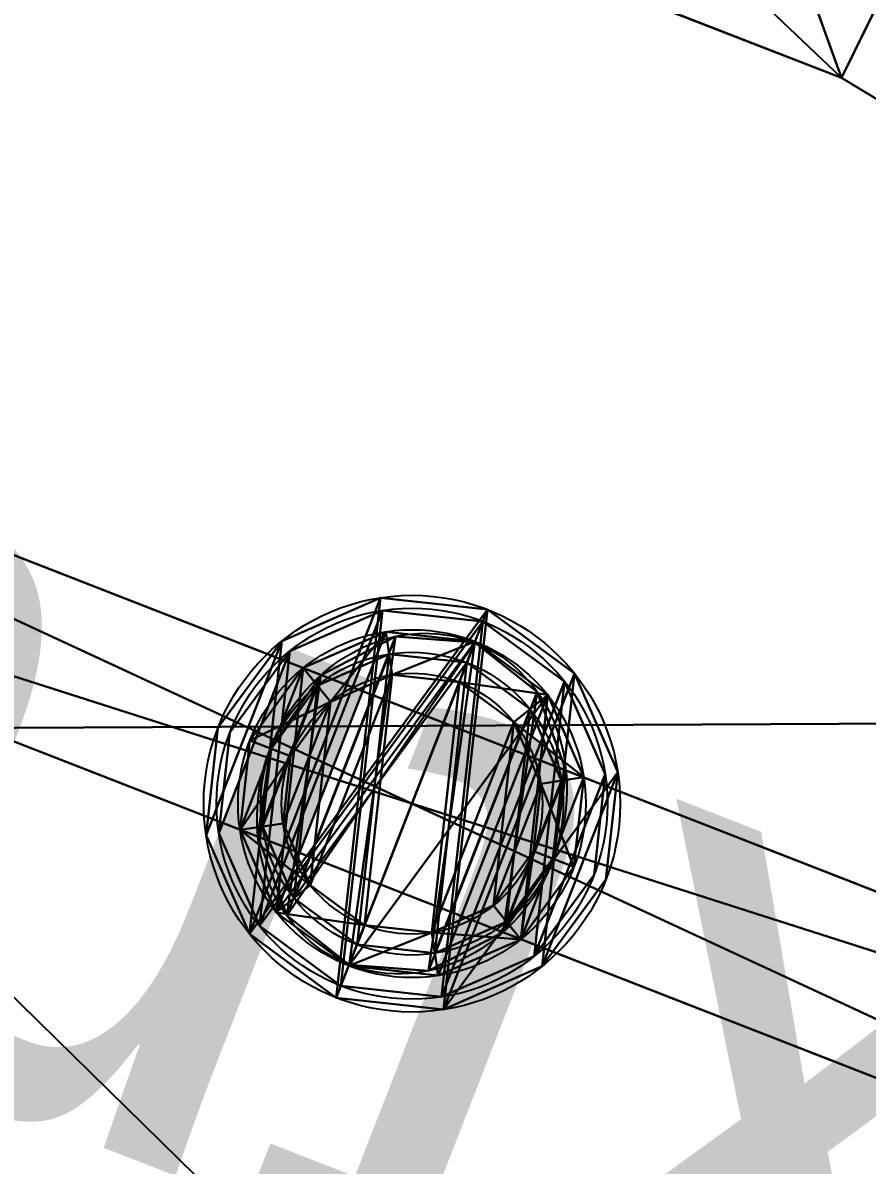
# Model space of a CAD drawing. Extents: x -372 to 678, y -263 to 741.
# Drawn here: x 412.333 to 413.55, y 614.404 to 616.049 of the extents above; entities that cross this region are included whole.
import ezdxf

# ---------------------------------------------------------------- set-up
doc = ezdxf.new("R2010")
doc.units = 0
doc.header["$LTSCALE"] = 0.0254
doc.layers.get('0').update_dxf_attribs({"linetype": 'CONTINUOUS'})
doc.layers.add('LOCATION_SNAPSHOT', color=144, linetype='CONTINUOUS')
doc.layers.add('LOCATION_TERRAIN', color=36, linetype='CONTINUOUS')

# ---------------------------------------------------------------- blocks, each defined once
blk = doc.blocks.new('LOCATION_SNAPSHOT_1')
at = {"color": 8}
mesh = blk.add_polyface(dxfattribs=at)
corners = [(-63.4904, 214.7729), (675.1158, 740.6684), (-66.0072, 737.0917), (677.6385, 218.3467)]
mesh.append_faces([[corners[k] for k in face] for face in [(0, 1, 2), (1, 0, 3)]], dxfattribs={"vtx0": -1, "color": 8})
blk = doc.blocks.new('LOCATION_TERRAIN_1')
at = {"color": 8}
mesh = blk.add_polyface(dxfattribs=at)
corners = [(424.4875, 615.0929, 11.2504), (424.4275, 627.5291, 10.646), (411.8661, 627.4685, 10.5355)]
mesh.append_faces([[corners[k] for k in face] for face in [(0, 1, 2)]], dxfattribs={"color": 8})
mesh = blk.add_polyface(dxfattribs=at)
corners = [(424.4875, 615.0929, 11.2504), (411.8661, 627.4685, 10.5355), (411.9261, 615.0323, 11.0314)]
mesh.append_faces([[corners[k] for k in face] for face in [(0, 1, 2)]], dxfattribs={"color": 8})
mesh = blk.add_polyface(dxfattribs=at)
corners = [(424.5476, 602.6567, 11.8549), (424.4875, 615.0929, 11.2504), (411.9261, 615.0323, 11.0314)]
mesh.append_faces([[corners[k] for k in face] for face in [(0, 1, 2)]], dxfattribs={"color": 8})
mesh = blk.add_polyface(dxfattribs=at)
corners = [(424.5476, 602.6567, 11.8549), (411.9261, 615.0323, 11.0314), (411.9861, 602.5961, 11.5273)]
mesh.append_faces([[corners[k] for k in face] for face in [(0, 1, 2)]], dxfattribs={"color": 8})
blk = doc.blocks.new('GROUP_97')
at = {"color": 0}
mesh = blk.add_polyface(dxfattribs=at)
corners = [(0, 0.25, -0.25), (63.5636, 0.0833, -0.25), (0, 0.0833, -0.25), (63.5636, 0.25, -0.25)]
mesh.append_faces([[corners[k] for k in face] for face in [(0, 1, 2), (1, 0, 3)]], dxfattribs={"vtx0": -1, "color": 0})
mesh = blk.add_polyface(dxfattribs=at)
corners = [(63.5636, -0.25, 0.25), (0, 0.25, 0.25), (0, -0.25, 0.25), (63.5636, 0.25, 0.25)]
mesh.append_faces([[corners[k] for k in face] for face in [(0, 1, 2), (1, 0, 3)]], dxfattribs={"vtx0": -1, "color": 0})
mesh = blk.add_polyface(dxfattribs=at)
corners = [(0, 0.25, 0.25), (63.5636, 0.25, -0.25), (0, 0.25, -0.25), (63.5636, 0.25, 0.25)]
mesh.append_faces([[corners[k] for k in face] for face in [(0, 1, 2), (1, 0, 3)]], dxfattribs={"vtx0": -1, "color": 0})
mesh = blk.add_polyface(dxfattribs=at)
corners = [(63.5636, 0.0833), (0, 0.0833, -0.25), (63.5636, 0.0833, -0.25), (0, 0.0833)]
mesh.append_faces([[corners[k] for k in face] for face in [(0, 1, 2), (1, 0, 3)]], dxfattribs={"vtx0": -1, "color": 0})
mesh = blk.add_polyface(dxfattribs=at)
corners = [(0, 0.0833), (63.5636, -0.0833), (0, -0.0833), (63.5636, 0.0833)]
mesh.append_faces([[corners[k] for k in face] for face in [(0, 1, 2), (1, 0, 3)]], dxfattribs={"vtx0": -1, "color": 0})
blk = doc.blocks.new('GROUP60_37')
at = {"color": 9}
blk.add_blockref('GROUP_97', (0, 0), dxfattribs=at)
blk = doc.blocks.new('GROUP59_8')
at = {"color": 0}
blk.add_blockref('GROUP60_37', (0, 0), dxfattribs=at)
blk = doc.blocks.new('GROUP_96')
at = {"color": 0}
mesh = blk.add_polyface(dxfattribs=at)
corners = [(0.3758, -0.3201, 0.25), (0.0434, 0.2462, 0.25), (-0.0434, -0.2462, 0.25), (0.4555, 0.1735, 0.25), (1.2183, -0.4435, 0.25), (1.2835, 0.0522, 0.25), (2.064, -0.5424, 0.25), (2.1148, -0.0449, 0.25), (2.9121, -0.6166, 0.25), (2.9485, -0.1178, 0.25), (3.7621, -0.6661, 0.25), (3.7839, -0.1665, 0.25), (4.6132, -0.6908, 0.25), (4.6205, -0.1908, 0.25), (5.4646, -0.6908, 0.25), (5.4574, -0.1908, 0.25), (6.2939, -0.1665, 0.25), (6.3157, -0.6661, 0.25), (7.1294, -0.1178, 0.25), (7.1657, -0.6166, 0.25), (7.9631, -0.0449, 0.25), (8.0139, -0.5424, 0.25), (8.7943, 0.0522, 0.25), (8.8596, -0.4435, 0.25), (9.6224, 0.1735, 0.25), (9.702, -0.3201, 0.25), (10.0344, 0.2462, 0.25), (10.1213, -0.2462, 0.25)]
mesh.append_faces([[corners[k] for k in face] for face in [(0, 1, 2), (26, 25, 27)]], dxfattribs={"vtx0": -1, "color": 0})
mesh.append_faces([[corners[k] for k in face] for face in [(1, 0, 3), (3, 4, 5), (5, 6, 7), (7, 8, 9), (9, 10, 11), (11, 12, 13), (13, 14, 15), (15, 14, 16), (16, 17, 18), (18, 19, 20), (20, 21, 22), (22, 23, 24), (24, 25, 26)]], dxfattribs={"vtx0": -1, "vtx1": -1, "color": 0})
mesh.append_faces([[corners[k] for k in face] for face in [(3, 0, 4), (5, 4, 6), (7, 6, 8), (9, 8, 10), (11, 10, 12), (13, 12, 14), (16, 14, 17), (18, 17, 19), (20, 19, 21), (22, 21, 23), (24, 23, 25)]], dxfattribs={"vtx0": -1, "vtx2": -1, "color": 0})
mesh = blk.add_polyface(dxfattribs=at)
corners = [(0.0145, 0.0821), (0.4024, -0.1556), (-0.0145, -0.0821), (0.4289, 0.009), (1.24, -0.2783), (1.2618, -0.113), (2.0809, -0.3766), (2.0978, -0.2107), (2.9243, -0.4503), (2.9364, -0.2841), (3.7694, -0.4996), (3.7767, -0.333), (4.6156, -0.5242), (4.6181, -0.3575), (5.4622, -0.5242), (5.4598, -0.3575), (6.3012, -0.333), (6.3084, -0.4996), (7.1415, -0.2841), (7.1536, -0.4503), (7.98, -0.2107), (7.997, -0.3766), (8.8161, -0.113), (8.8378, -0.2783), (9.6489, 0.009), (9.6755, -0.1556), (10.0634, 0.0821), (10.0923, -0.0821)]
mesh.append_faces([[corners[k] for k in face] for face in [(0, 1, 2), (25, 26, 27)]], dxfattribs={"vtx0": -1, "color": 0})
mesh.append_faces([[corners[k] for k in face] for face in [(1, 3, 4), (4, 5, 6), (6, 7, 8), (8, 9, 10), (10, 11, 12), (12, 13, 14), (14, 16, 17), (17, 18, 19), (19, 20, 21), (21, 22, 23), (23, 24, 25)]], dxfattribs={"vtx0": -1, "vtx1": -1, "color": 0})
mesh.append_faces([[corners[k] for k in face] for face in [(1, 0, 3), (4, 3, 5), (6, 5, 7), (8, 7, 9), (10, 9, 11), (12, 11, 13), (14, 13, 15), (14, 15, 16), (17, 16, 18), (19, 18, 20), (21, 20, 22), (23, 22, 24), (25, 24, 26)]], dxfattribs={"vtx0": -1, "vtx2": -1, "color": 0})
mesh = blk.add_polyface(dxfattribs=at)
corners = [(-0.0145, -0.0821, -0.25), (0.3758, -0.3201, -0.25), (-0.0434, -0.2462, -0.25), (0.4024, -0.1556, -0.25), (1.2183, -0.4435, -0.25), (1.24, -0.2783, -0.25), (2.064, -0.5424, -0.25), (2.0809, -0.3766, -0.25), (2.9121, -0.6166, -0.25), (2.9243, -0.4503, -0.25), (3.7621, -0.6661, -0.25), (3.7694, -0.4996, -0.25), (4.6132, -0.6908, -0.25), (4.6156, -0.5242, -0.25), (5.4646, -0.6908, -0.25), (5.4622, -0.5242, -0.25), (6.3084, -0.4996, -0.25), (6.3157, -0.6661, -0.25), (7.1536, -0.4503, -0.25), (7.1657, -0.6166, -0.25), (7.997, -0.3766, -0.25), (8.0139, -0.5424, -0.25), (8.8378, -0.2783, -0.25), (8.8596, -0.4435, -0.25), (9.6755, -0.1556, -0.25), (9.702, -0.3201, -0.25), (10.0923, -0.0821, -0.25), (10.1213, -0.2462, -0.25)]
mesh.append_faces([[corners[k] for k in face] for face in [(0, 1, 2), (25, 26, 27)]], dxfattribs={"vtx0": -1, "color": 0})
mesh.append_faces([[corners[k] for k in face] for face in [(1, 3, 4), (4, 5, 6), (6, 7, 8), (8, 9, 10), (10, 11, 12), (12, 13, 14), (14, 16, 17), (17, 18, 19), (19, 20, 21), (21, 22, 23), (23, 24, 25)]], dxfattribs={"vtx0": -1, "vtx1": -1, "color": 0})
mesh.append_faces([[corners[k] for k in face] for face in [(1, 0, 3), (4, 3, 5), (6, 5, 7), (8, 7, 9), (10, 9, 11), (12, 11, 13), (14, 13, 15), (14, 15, 16), (17, 16, 18), (19, 18, 20), (21, 20, 22), (23, 22, 24), (25, 24, 26)]], dxfattribs={"vtx0": -1, "vtx2": -1, "color": 0})
blk = doc.blocks.new('GROUP65_4')
at = {"color": 9}
blk.add_blockref('GROUP_96', (0, 0), dxfattribs=at)
blk = doc.blocks.new('GROUP64_5')
at = {"color": 0}
blk.add_blockref('GROUP65_4', (0, 0), dxfattribs=at)
blk = doc.blocks.new('GROUP_95')
at = {"color": 0}
for p, q in [((1.5531, -1.0534, -0.25), (1.1732, -0.9881, -0.25)), ((1.5531, -1.0534, 0.25), (1.1732, -0.9881, 0.25)), ((1.5531, -1.0534, 0.25), (1.1732, -0.9881, 0.25)), ((1.5531, -1.0534, -0.25), (1.1732, -0.9881, -0.25)), ((1.9469, -1.0534, -0.25), (1.5531, -1.0534, -0.25)), ((1.9469, -1.0534, 0.25), (1.5531, -1.0534, 0.25)), ((1.5531, -1.0534, 0.25), (1.5531, -1.0534, -0.25)), ((1.9469, -1.0534, 0.25), (1.5531, -1.0534, 0.25)), ((1.9469, -1.0534, -0.25), (1.5531, -1.0534, -0.25)), ((1.5531, -1.0534, 0.25), (1.5531, -1.0534, -0.25))]:
    blk.add_line(p, q, dxfattribs=at)
mesh = blk.add_polyface(dxfattribs=at)
corners = [(0.6046, -1.3085, 0.25), (0.25, -0.1169, 0.25), (0.2233, -1.0535, 0.25), (0.3705, -0.448, 0.25), (0.5616, -0.6783, 0.25), (0.8345, -0.8608, 0.25), (1.0417, -1.4728, 0.25), (1.1732, -0.9881, 0.25), (1.5104, -1.5534, 0.25), (1.5531, -1.0534, 0.25), (1.9896, -1.5534, 0.25), (1.9469, -1.0534, 0.25), (2.3268, -0.9881, 0.25), (2.4583, -1.4728, 0.25), (2.6655, -0.8608, 0.25), (2.8954, -1.3085, 0.25), (2.9384, -0.6783, 0.25), (3.2767, -1.0535, 0.25), (3.1295, -0.448, 0.25), (3.25, -0.1169, 0.25), (3.25, 0, 0.25), (3.75, 0, 0.25), (3.5697, -0.7005, 0.25), (3.75, -0.205, 0.25), (-0.25, -0.205, 0.25), (0.25, 0, 0.25), (-0.25, 0, 0.25), (-0.0697, -0.7005, 0.25)]
mesh.append_faces([[corners[k] for k in face] for face in [(21, 22, 23), (24, 25, 26)]], dxfattribs={"vtx0": -1, "color": 0})
mesh.append_faces([[corners[k] for k in face] for face in [(0, 1, 2), (1, 0, 3), (3, 0, 4), (4, 0, 5), (5, 6, 7), (7, 8, 9), (9, 10, 11), (11, 10, 12), (12, 13, 14), (14, 15, 16), (16, 17, 18), (18, 17, 19), (19, 17, 20), (20, 17, 21), (25, 2, 1)]], dxfattribs={"vtx0": -1, "vtx1": -1, "color": 0})
mesh.append_faces([[corners[k] for k in face] for face in [(5, 0, 6), (7, 6, 8), (9, 8, 10), (12, 10, 13), (14, 13, 15), (16, 15, 17), (21, 17, 22), (25, 24, 27), (25, 27, 2)]], dxfattribs={"vtx0": -1, "vtx2": -1, "color": 0})
mesh = blk.add_polyface(dxfattribs=at)
corners = [(0.0833, 0), (-0.0833, -0.1756), (-0.0833, 0), (0.077, -0.6163), (0.0833, -0.1462), (0.336, -0.9284), (0.2238, -0.5321), (0.4488, -0.8033), (0.6812, -1.1593), (0.7579, -1.01), (1.0855, -1.3113), (1.1293, -1.1497), (1.5246, -1.3867), (1.5389, -1.2201), (1.9754, -1.3867), (1.9611, -1.2201), (2.3707, -1.1497), (2.4145, -1.3113), (2.7421, -1.01), (2.8188, -1.1593), (3.0512, -0.8033), (3.164, -0.9284), (3.2762, -0.5321), (3.423, -0.6163), (3.4167, -0.1462), (3.4167, 0), (3.5833, 0), (3.5833, -0.1756)]
mesh.append_faces([[corners[k] for k in face] for face in [(0, 1, 2), (23, 26, 27)]], dxfattribs={"vtx0": -1, "color": 0})
mesh.append_faces([[corners[k] for k in face] for face in [(1, 0, 3), (5, 7, 8), (8, 9, 10), (10, 11, 12), (12, 13, 14), (14, 16, 17), (17, 18, 19), (19, 20, 21), (21, 22, 23)]], dxfattribs={"vtx0": -1, "vtx1": -1, "color": 0})
mesh.append_faces([[corners[k] for k in face] for face in [(3, 0, 4), (4, 5, 3), (5, 4, 6), (5, 6, 7), (8, 7, 9), (10, 9, 11), (12, 11, 13), (14, 13, 15), (14, 15, 16), (17, 16, 18), (19, 18, 20), (21, 20, 22), (23, 22, 24), (23, 24, 25), (23, 25, 26)]], dxfattribs={"vtx0": -1, "vtx2": -1, "color": 0})
mesh = blk.add_polyface(dxfattribs=at)
corners = [(0.0833, 0, -0.25), (0.2238, -0.5321, -0.25), (0.0833, -0.1462, -0.25), (0.25, 0, -0.25), (0.25, -0.1169, -0.25), (0.4488, -0.8033, -0.25), (0.3705, -0.448, -0.25), (0.5616, -0.6783, -0.25), (0.7579, -1.01, -0.25), (0.8345, -0.8608, -0.25), (1.1293, -1.1497, -0.25), (1.1732, -0.9881, -0.25), (1.5389, -1.2201, -0.25), (1.5531, -1.0534, -0.25), (1.9611, -1.2201, -0.25), (1.9469, -1.0534, -0.25), (2.3268, -0.9881, -0.25), (2.3707, -1.1497, -0.25), (2.6655, -0.8608, -0.25), (2.7421, -1.01, -0.25), (2.9384, -0.6783, -0.25), (3.0512, -0.8033, -0.25), (3.1295, -0.448, -0.25), (3.2762, -0.5321, -0.25), (3.25, -0.1169, -0.25), (3.25, 0, -0.25), (3.4167, 0, -0.25), (3.4167, -0.1462, -0.25)]
mesh.append_faces([[corners[k] for k in face] for face in [(0, 1, 2), (23, 26, 27)]], dxfattribs={"vtx0": -1, "color": 0})
mesh.append_faces([[corners[k] for k in face] for face in [(5, 7, 8), (8, 9, 10), (10, 11, 12), (12, 13, 14), (14, 16, 17), (17, 18, 19), (19, 20, 21), (21, 22, 23)]], dxfattribs={"vtx0": -1, "vtx1": -1, "color": 0})
mesh.append_faces([[corners[k] for k in face] for face in [(1, 0, 3), (1, 3, 4), (4, 5, 1), (5, 4, 6), (5, 6, 7), (8, 7, 9), (10, 9, 11), (12, 11, 13), (14, 13, 15), (14, 15, 16), (17, 16, 18), (19, 18, 20), (21, 20, 22), (23, 22, 24), (23, 24, 25), (23, 25, 26)]], dxfattribs={"vtx0": -1, "vtx2": -1, "color": 0})
mesh = blk.add_polyface(dxfattribs=at)
corners = [(3.75, 0, -0.25), (3.5833, -0.1756, -0.25), (3.5833, 0, -0.25), (-0.0833, 0, -0.25), (-0.25, -0.205, -0.25), (-0.25, 0, -0.25), (-0.0833, -0.1756, -0.25), (-0.0697, -0.7005, -0.25), (0.077, -0.6163, -0.25), (0.2233, -1.0535, -0.25), (0.336, -0.9284, -0.25), (0.6046, -1.3085, -0.25), (0.6812, -1.1593, -0.25), (1.0417, -1.4728, -0.25), (1.0855, -1.3113, -0.25), (1.5104, -1.5534, -0.25), (1.5246, -1.3867, -0.25), (1.9896, -1.5534, -0.25), (1.9754, -1.3867, -0.25), (2.4145, -1.3113, -0.25), (2.4583, -1.4728, -0.25), (2.8188, -1.1593, -0.25), (2.8954, -1.3085, -0.25), (3.164, -0.9284, -0.25), (3.2767, -1.0535, -0.25), (3.423, -0.6163, -0.25), (3.5697, -0.7005, -0.25), (3.75, -0.205, -0.25)]
mesh.append_faces([[corners[k] for k in face] for face in [(0, 1, 2), (3, 4, 5)]], dxfattribs={"vtx0": -1, "color": 0})
mesh.append_faces([[corners[k] for k in face] for face in [(4, 6, 7), (7, 8, 9), (9, 10, 11), (11, 12, 13), (13, 14, 15), (15, 16, 17), (17, 19, 20), (20, 21, 22), (22, 23, 24), (24, 25, 26), (26, 1, 27), (27, 1, 0)]], dxfattribs={"vtx0": -1, "vtx1": -1, "color": 0})
mesh.append_faces([[corners[k] for k in face] for face in [(4, 3, 6), (7, 6, 8), (9, 8, 10), (11, 10, 12), (13, 12, 14), (15, 14, 16), (17, 16, 18), (17, 18, 19), (20, 19, 21), (22, 21, 23), (24, 23, 25), (26, 25, 1)]], dxfattribs={"vtx0": -1, "vtx2": -1, "color": 0})
mesh = blk.add_polyface(dxfattribs=at)
corners = [(1.1732, -0.9881, 0.25), (1.5531, -1.0534, -0.25), (1.1732, -0.9881, -0.25), (1.5531, -1.0534, 0.25)]
mesh.append_faces([[corners[k] for k in face] for face in [(0, 1, 2), (1, 0, 3)]], dxfattribs={"vtx0": -1, "color": 0})
mesh = blk.add_polyface(dxfattribs=at)
corners = [(1.5531, -1.0534, 0.25), (1.9469, -1.0534, -0.25), (1.5531, -1.0534, -0.25), (1.9469, -1.0534, 0.25)]
mesh.append_faces([[corners[k] for k in face] for face in [(0, 1, 2), (1, 0, 3)]], dxfattribs={"vtx0": -1, "color": 0})
blk = doc.blocks.new('GROUP76_4')
at = {"color": 9}
blk.add_blockref('GROUP_95', (0, 0), dxfattribs=at)
blk = doc.blocks.new('GROUP75_4')
at = {"color": 0}
ref = blk.add_blockref('GROUP76_4', (0, 0), dxfattribs=at)
ref.add_attrib('Skp_GroupInstanceName', 'extrusions', (0, 0), dxfattribs={"height": 1})
blk = doc.blocks.new('GROUP_17')
at = {"color": 0}
for p, q in [((3.5, 0.25, 0.375), (-0.5, 0.25, 0.375)), ((-0.5, 0.25), (3.5, 0.25)), ((3.5, 0.25, 0.375), (-0.5, 0.25, 0.375)), ((-0.5, 0.25), (3.5, 0.25)), ((3.5, 0, 0.375), (-0.5, 0, 0.375)), ((-0.5, 0), (3.5, 0)), ((-0.5, 0), (3.5, 0)), ((3.5, 0, 0.375), (-0.5, 0, 0.375))]:
    blk.add_line(p, q, dxfattribs=at)
mesh = blk.add_polyface(dxfattribs=at)
corners = [(3.5, 0, 0.375), (-0.5, 0.25, 0.375), (-0.5, 0, 0.375), (3.5, 0.25, 0.375)]
mesh.append_faces([[corners[k] for k in face] for face in [(0, 1, 2), (1, 0, 3)]], dxfattribs={"vtx0": -1, "color": 0})
mesh = blk.add_polyface(dxfattribs=at)
corners = [(3.5, 0.25), (-0.5, 0), (-0.5, 0.25), (3.5, 0)]
mesh.append_faces([[corners[k] for k in face] for face in [(0, 1, 2), (1, 0, 3)]], dxfattribs={"vtx0": -1, "color": 0})
mesh = blk.add_polyface(dxfattribs=at)
corners = [(-0.5, 0.25, 0.375), (3.5, 0.25), (-0.5, 0.25), (3.5, 0.25, 0.375)]
mesh.append_faces([[corners[k] for k in face] for face in [(0, 1, 2), (1, 0, 3)]], dxfattribs={"vtx0": -1, "color": 0})
mesh = blk.add_polyface(dxfattribs=at)
corners = [(3.5, 0, 0.375), (-0.5, 0), (3.5, 0), (-0.5, 0, 0.375)]
mesh.append_faces([[corners[k] for k in face] for face in [(0, 1, 2), (1, 0, 3)]], dxfattribs={"vtx0": -1, "color": 0})
blk = doc.blocks.new('GROUP_15')
at = {"color": 0}
for p, q in [((0.2505, 0.4384, 8), (0.2505, 0.501)), ((0.2505, 0.4384, 8), (0.2505, 0.501)), ((0.1566, 0.4132, 8), (0.1252, 0.4674)), ((0.1566, 0.4132, 8), (0.1252, 0.4674)), ((0.3444, 0.4132, 8), (0.3757, 0.4674)), ((0.3444, 0.4132, 8), (0.3757, 0.4674)), ((0.0878, 0.3444, 8), (0.0336, 0.3757)), ((0.0878, 0.3444, 8), (0.0336, 0.3757)), ((0.4132, 0.3444, 8), (0.4674, 0.3757)), ((0.4132, 0.3444, 8), (0.4674, 0.3757)), ((0.0626, 0.2505, 8), (0, 0.2505)), ((0.0626, 0.2505, 8), (0, 0.2505)), ((0.4384, 0.2505, 8), (0.501, 0.2505)), ((0.4384, 0.2505, 8), (0.501, 0.2505)), ((0.0878, 0.1566, 8), (0.0336, 0.1252)), ((0.0878, 0.1566, 8), (0.0336, 0.1252)), ((0.4132, 0.1566, 8), (0.4674, 0.1252)), ((0.4132, 0.1566, 8), (0.4674, 0.1252)), ((0.1566, 0.0878, 8), (0.1252, 0.0336)), ((0.1566, 0.0878, 8), (0.1252, 0.0336)), ((0.3444, 0.0878, 8), (0.3757, 0.0336)), ((0.3444, 0.0878, 8), (0.3757, 0.0336)), ((0.2505, 0.0626, 8), (0.2505, 0)), ((0.2505, 0.0626, 8), (0.2505, 0))]:
    blk.add_line(p, q, dxfattribs=at)
for centre, radius in [((0.2505, 0.2505), 0.2505), ((0.2505, 0.2505), 0.2505), ((0.2505, 0.2505), 0.2505), ((0.2505, 0.2505), 0.2505), ((0.2505, 0.2505), 0.2505), ((0.2505, 0.2505), 0.2505), ((0.2505, 0.2505), 0.2505), ((0.2505, 0.2505), 0.2505), ((0.2505, 0.2505), 0.2505), ((0.2505, 0.2505), 0.2505), ((0.2505, 0.2505), 0.2505), ((0.2505, 0.2505), 0.2505), ((0.2505, 0.2505), 0.2505), ((0.2505, 0.2505, 8), 0.1879), ((0.2505, 0.2505, 8), 0.1879), ((0.2505, 0.2505, 8), 0.1879), ((0.2505, 0.2505, 8), 0.1879), ((0.2505, 0.2505, 8), 0.1879), ((0.2505, 0.2505, 8), 0.1879), ((0.2505, 0.2505, 8), 0.1879), ((0.2505, 0.2505, 8), 0.1879), ((0.2505, 0.2505, 8), 0.1879), ((0.2505, 0.2505, 8), 0.1879), ((0.2505, 0.2505, 8), 0.1879), ((0.2505, 0.2505, 8), 0.1879), ((0.2505, 0.2505, 8), 0.1879)]:
    blk.add_circle(centre, radius, dxfattribs=at)
mesh = blk.add_polyface(dxfattribs=at)
corners = [(0.0336, 0.3757), (0.0336, 0.1252), (0, 0.2505), (0.1252, 0.0336), (0.1252, 0.4674), (0.2505, 0.501), (0.2505, 0), (0.3757, 0.4674), (0.3757, 0.0336), (0.4674, 0.1252), (0.4674, 0.3757), (0.501, 0.2505)]
mesh.append_faces([[corners[k] for k in face] for face in [(0, 1, 2), (9, 10, 11)]], dxfattribs={"vtx0": -1, "color": 0})
mesh.append_faces([[corners[k] for k in face] for face in [(1, 0, 3), (3, 5, 6), (6, 7, 8), (8, 7, 9)]], dxfattribs={"vtx0": -1, "vtx1": -1, "color": 0})
mesh.append_faces([[corners[k] for k in face] for face in [(3, 0, 4), (3, 4, 5), (6, 5, 7), (9, 7, 10)]], dxfattribs={"vtx0": -1, "vtx2": -1, "color": 0})
mesh = blk.add_polyface(dxfattribs=at)
corners = [(0.1566, 0.4132, 8), (0.2505, 0.501), (0.1252, 0.4674), (0.2505, 0.4384, 8)]
mesh.append_faces([[corners[k] for k in face] for face in [(0, 1, 2), (1, 0, 3)]], dxfattribs={"vtx0": -1, "color": 0})
mesh = blk.add_polyface(dxfattribs=at)
corners = [(0.2505, 0.4384, 8), (0.3757, 0.4674), (0.2505, 0.501), (0.3444, 0.4132, 8)]
mesh.append_faces([[corners[k] for k in face] for face in [(0, 1, 2), (1, 0, 3)]], dxfattribs={"vtx0": -1, "color": 0})
mesh = blk.add_polyface(dxfattribs=at)
corners = [(0.1566, 0.4132, 8), (0.0336, 0.3757), (0.0878, 0.3444, 8), (0.1252, 0.4674)]
mesh.append_faces([[corners[k] for k in face] for face in [(0, 1, 2), (1, 0, 3)]], dxfattribs={"vtx0": -1, "color": 0})
mesh = blk.add_polyface(dxfattribs=at)
corners = [(0.4674, 0.3757), (0.3444, 0.4132, 8), (0.4132, 0.3444, 8), (0.3757, 0.4674)]
mesh.append_faces([[corners[k] for k in face] for face in [(0, 1, 2), (1, 0, 3)]], dxfattribs={"vtx0": -1, "color": 0})
mesh = blk.add_polyface(dxfattribs=at)
corners = [(0.0878, 0.1566, 8), (0.0878, 0.3444, 8), (0.0626, 0.2505, 8), (0.1566, 0.0878, 8), (0.1566, 0.4132, 8), (0.2505, 0.0626, 8), (0.2505, 0.4384, 8), (0.3444, 0.0878, 8), (0.3444, 0.4132, 8), (0.4132, 0.1566, 8), (0.4132, 0.3444, 8), (0.4384, 0.2505, 8)]
mesh.append_faces([[corners[k] for k in face] for face in [(0, 1, 2), (10, 9, 11)]], dxfattribs={"vtx0": -1, "color": 0})
mesh.append_faces([[corners[k] for k in face] for face in [(1, 3, 4), (4, 5, 6), (6, 7, 8), (8, 9, 10)]], dxfattribs={"vtx0": -1, "vtx1": -1, "color": 0})
mesh.append_faces([[corners[k] for k in face] for face in [(1, 0, 3), (4, 3, 5), (6, 5, 7), (8, 7, 9)]], dxfattribs={"vtx0": -1, "vtx2": -1, "color": 0})
mesh = blk.add_polyface(dxfattribs=at)
corners = [(0.0626, 0.2505, 8), (0.0336, 0.3757), (0, 0.2505), (0.0878, 0.3444, 8)]
mesh.append_faces([[corners[k] for k in face] for face in [(0, 1, 2), (1, 0, 3)]], dxfattribs={"vtx0": -1, "color": 0})
mesh = blk.add_polyface(dxfattribs=at)
corners = [(0.4674, 0.3757), (0.4384, 0.2505, 8), (0.501, 0.2505), (0.4132, 0.3444, 8)]
mesh.append_faces([[corners[k] for k in face] for face in [(0, 1, 2), (1, 0, 3)]], dxfattribs={"vtx0": -1, "color": 0})
mesh = blk.add_polyface(dxfattribs=at)
corners = [(0.0878, 0.1566, 8), (0, 0.2505), (0.0336, 0.1252), (0.0626, 0.2505, 8)]
mesh.append_faces([[corners[k] for k in face] for face in [(0, 1, 2), (1, 0, 3)]], dxfattribs={"vtx0": -1, "color": 0})
mesh = blk.add_polyface(dxfattribs=at)
corners = [(0.501, 0.2505), (0.4132, 0.1566, 8), (0.4674, 0.1252), (0.4384, 0.2505, 8)]
mesh.append_faces([[corners[k] for k in face] for face in [(0, 1, 2), (1, 0, 3)]], dxfattribs={"vtx0": -1, "color": 0})
mesh = blk.add_polyface(dxfattribs=at)
corners = [(0.1566, 0.0878, 8), (0.0336, 0.1252), (0.1252, 0.0336), (0.0878, 0.1566, 8)]
mesh.append_faces([[corners[k] for k in face] for face in [(0, 1, 2), (1, 0, 3)]], dxfattribs={"vtx0": -1, "color": 0})
mesh = blk.add_polyface(dxfattribs=at)
corners = [(0.4132, 0.1566, 8), (0.3757, 0.0336), (0.4674, 0.1252), (0.3444, 0.0878, 8)]
mesh.append_faces([[corners[k] for k in face] for face in [(0, 1, 2), (1, 0, 3)]], dxfattribs={"vtx0": -1, "color": 0})
mesh = blk.add_polyface(dxfattribs=at)
corners = [(0.2505, 0.0626, 8), (0.1252, 0.0336), (0.2505, 0), (0.1566, 0.0878, 8)]
mesh.append_faces([[corners[k] for k in face] for face in [(0, 1, 2), (1, 0, 3)]], dxfattribs={"vtx0": -1, "color": 0})
mesh = blk.add_polyface(dxfattribs=at)
corners = [(0.3444, 0.0878, 8), (0.2505, 0), (0.3757, 0.0336), (0.2505, 0.0626, 8)]
mesh.append_faces([[corners[k] for k in face] for face in [(0, 1, 2), (1, 0, 3)]], dxfattribs={"vtx0": -1, "color": 0})
blk = doc.blocks.new('GROUP_16')
at = {"color": 0}
for p, q in [((0.2816, 0.5631), (0.2816, 0.5631, 0.03)), ((0.2816, 0.5631), (0.2816, 0.5631, 0.03)), ((0.1408, 0.5254), (0.1408, 0.5254, 0.03)), ((0.1408, 0.5254), (0.1408, 0.5254, 0.03)), ((0.4223, 0.5254), (0.4223, 0.5254, 0.03)), ((0.4223, 0.5254), (0.4223, 0.5254, 0.03)), ((0.0377, 0.4223), (0.0377, 0.4223, 0.03)), ((0.0377, 0.4223), (0.0377, 0.4223, 0.03)), ((0.5254, 0.4223), (0.5254, 0.4223, 0.03)), ((0.5254, 0.4223), (0.5254, 0.4223, 0.03)), ((0, 0.2816), (0, 0.2816, 0.03)), ((0, 0.2816), (0, 0.2816, 0.03)), ((0.5631, 0.2816), (0.5631, 0.2816, 0.03)), ((0.5631, 0.2816), (0.5631, 0.2816, 0.03)), ((0.0377, 0.1408), (0.0377, 0.1408, 0.03)), ((0.0377, 0.1408), (0.0377, 0.1408, 0.03)), ((0.5254, 0.1408), (0.5254, 0.1408, 0.03)), ((0.5254, 0.1408), (0.5254, 0.1408, 0.03)), ((0.1408, 0.0377), (0.1408, 0.0377, 0.03)), ((0.1408, 0.0377), (0.1408, 0.0377, 0.03)), ((0.4223, 0.0377), (0.4223, 0.0377, 0.03)), ((0.4223, 0.0377), (0.4223, 0.0377, 0.03)), ((0.2816, 0), (0.2816, 0, 0.03)), ((0.2816, 0), (0.2816, 0, 0.03))]:
    blk.add_line(p, q, dxfattribs=at)
for centre in [(0.2816, 0.2816), (0.2816, 0.2816, 0.03), (0.2816, 0.2816), (0.2816, 0.2816, 0.03), (0.2816, 0.2816), (0.2816, 0.2816, 0.03), (0.2816, 0.2816), (0.2816, 0.2816, 0.03), (0.2816, 0.2816), (0.2816, 0.2816, 0.03), (0.2816, 0.2816), (0.2816, 0.2816, 0.03), (0.2816, 0.2816), (0.2816, 0.2816, 0.03), (0.2816, 0.2816), (0.2816, 0.2816, 0.03), (0.2816, 0.2816), (0.2816, 0.2816, 0.03), (0.2816, 0.2816), (0.2816, 0.2816, 0.03), (0.2816, 0.2816), (0.2816, 0.2816, 0.03), (0.2816, 0.2816), (0.2816, 0.2816, 0.03), (0.2816, 0.2816, 0.03), (0.2816, 0.2816)]:
    blk.add_circle(centre, 0.2816, dxfattribs=at)
mesh = blk.add_polyface(dxfattribs=at)
corners = [(0.0377, 0.1408, 0.03), (0.0377, 0.4223, 0.03), (0, 0.2816, 0.03), (0.1408, 0.0377, 0.03), (0.1408, 0.5254, 0.03), (0.2816, 0, 0.03), (0.2816, 0.5631, 0.03), (0.4223, 0.0377, 0.03), (0.4223, 0.5254, 0.03), (0.5254, 0.1408, 0.03), (0.5254, 0.4223, 0.03), (0.5631, 0.2816, 0.03)]
mesh.append_faces([[corners[k] for k in face] for face in [(0, 1, 2), (10, 9, 11)]], dxfattribs={"vtx0": -1, "color": 0})
mesh.append_faces([[corners[k] for k in face] for face in [(1, 3, 4), (4, 5, 6), (6, 7, 8), (8, 9, 10)]], dxfattribs={"vtx0": -1, "vtx1": -1, "color": 0})
mesh.append_faces([[corners[k] for k in face] for face in [(1, 0, 3), (4, 3, 5), (6, 5, 7), (8, 7, 9)]], dxfattribs={"vtx0": -1, "vtx2": -1, "color": 0})
mesh = blk.add_polyface(dxfattribs=at)
corners = [(0.0377, 0.4223), (0.0377, 0.1408), (0, 0.2816), (0.1408, 0.0377), (0.1408, 0.5254), (0.2816, 0), (0.2816, 0.5631), (0.4223, 0.5254), (0.4223, 0.0377), (0.5254, 0.1408), (0.5254, 0.4223), (0.5631, 0.2816)]
mesh.append_faces([[corners[k] for k in face] for face in [(0, 1, 2), (9, 10, 11)]], dxfattribs={"vtx0": -1, "color": 0})
mesh.append_faces([[corners[k] for k in face] for face in [(1, 0, 3), (3, 4, 5), (5, 7, 8), (8, 7, 9)]], dxfattribs={"vtx0": -1, "vtx1": -1, "color": 0})
mesh.append_faces([[corners[k] for k in face] for face in [(3, 0, 4), (5, 4, 6), (5, 6, 7), (9, 7, 10)]], dxfattribs={"vtx0": -1, "vtx2": -1, "color": 0})
mesh = blk.add_polyface(dxfattribs=at)
corners = [(0.1408, 0.5254, 0.03), (0.2816, 0.5631), (0.1408, 0.5254), (0.2816, 0.5631, 0.03)]
mesh.append_faces([[corners[k] for k in face] for face in [(0, 1, 2), (1, 0, 3)]], dxfattribs={"vtx0": -1, "color": 0})
mesh = blk.add_polyface(dxfattribs=at)
corners = [(0.2816, 0.5631, 0.03), (0.4223, 0.5254), (0.2816, 0.5631), (0.4223, 0.5254, 0.03)]
mesh.append_faces([[corners[k] for k in face] for face in [(0, 1, 2), (1, 0, 3)]], dxfattribs={"vtx0": -1, "color": 0})
mesh = blk.add_polyface(dxfattribs=at)
corners = [(0.1408, 0.5254, 0.03), (0.0377, 0.4223), (0.0377, 0.4223, 0.03), (0.1408, 0.5254)]
mesh.append_faces([[corners[k] for k in face] for face in [(0, 1, 2), (1, 0, 3)]], dxfattribs={"vtx0": -1, "color": 0})
mesh = blk.add_polyface(dxfattribs=at)
corners = [(0.4223, 0.5254), (0.5254, 0.4223, 0.03), (0.5254, 0.4223), (0.4223, 0.5254, 0.03)]
mesh.append_faces([[corners[k] for k in face] for face in [(0, 1, 2), (1, 0, 3)]], dxfattribs={"vtx0": -1, "color": 0})
mesh = blk.add_polyface(dxfattribs=at)
corners = [(0.0377, 0.4223, 0.03), (0, 0.2816), (0, 0.2816, 0.03), (0.0377, 0.4223)]
mesh.append_faces([[corners[k] for k in face] for face in [(0, 1, 2), (1, 0, 3)]], dxfattribs={"vtx0": -1, "color": 0})
mesh = blk.add_polyface(dxfattribs=at)
corners = [(0.5254, 0.4223), (0.5631, 0.2816, 0.03), (0.5631, 0.2816), (0.5254, 0.4223, 0.03)]
mesh.append_faces([[corners[k] for k in face] for face in [(0, 1, 2), (1, 0, 3)]], dxfattribs={"vtx0": -1, "color": 0})
mesh = blk.add_polyface(dxfattribs=at)
corners = [(0, 0.2816, 0.03), (0.0377, 0.1408), (0.0377, 0.1408, 0.03), (0, 0.2816)]
mesh.append_faces([[corners[k] for k in face] for face in [(0, 1, 2), (1, 0, 3)]], dxfattribs={"vtx0": -1, "color": 0})
mesh = blk.add_polyface(dxfattribs=at)
corners = [(0.5631, 0.2816), (0.5254, 0.1408, 0.03), (0.5254, 0.1408), (0.5631, 0.2816, 0.03)]
mesh.append_faces([[corners[k] for k in face] for face in [(0, 1, 2), (1, 0, 3)]], dxfattribs={"vtx0": -1, "color": 0})
mesh = blk.add_polyface(dxfattribs=at)
corners = [(0.1408, 0.0377, 0.03), (0.0377, 0.1408), (0.1408, 0.0377), (0.0377, 0.1408, 0.03)]
mesh.append_faces([[corners[k] for k in face] for face in [(0, 1, 2), (1, 0, 3)]], dxfattribs={"vtx0": -1, "color": 0})
mesh = blk.add_polyface(dxfattribs=at)
corners = [(0.5254, 0.1408, 0.03), (0.4223, 0.0377), (0.5254, 0.1408), (0.4223, 0.0377, 0.03)]
mesh.append_faces([[corners[k] for k in face] for face in [(0, 1, 2), (1, 0, 3)]], dxfattribs={"vtx0": -1, "color": 0})
mesh = blk.add_polyface(dxfattribs=at)
corners = [(0.2816, 0, 0.03), (0.1408, 0.0377), (0.2816, 0), (0.1408, 0.0377, 0.03)]
mesh.append_faces([[corners[k] for k in face] for face in [(0, 1, 2), (1, 0, 3)]], dxfattribs={"vtx0": -1, "color": 0})
mesh = blk.add_polyface(dxfattribs=at)
corners = [(0.4223, 0.0377, 0.03), (0.2816, 0), (0.4223, 0.0377), (0.2816, 0, 0.03)]
mesh.append_faces([[corners[k] for k in face] for face in [(0, 1, 2), (1, 0, 3)]], dxfattribs={"vtx0": -1, "color": 0})
blk = doc.blocks.new('GROUP_7')
at = {"color": 0}
for p, q in [((0.3, 0.6, 0.5), (0.3, 0.6)), ((0.3, 0.6, 0.5), (0.3, 0.6)), ((0.15, 0.5598, 0.5), (0.15, 0.5598)), ((0.15, 0.5598, 0.5), (0.15, 0.5598)), ((0.45, 0.5598, 0.5), (0.45, 0.5598)), ((0.45, 0.5598, 0.5), (0.45, 0.5598)), ((0.0402, 0.45, 0.5), (0.0402, 0.45)), ((0.0402, 0.45, 0.5), (0.0402, 0.45)), ((0.5598, 0.45, 0.5), (0.5598, 0.45)), ((0.5598, 0.45, 0.5), (0.5598, 0.45)), ((0, 0.3, 0.5), (0, 0.3)), ((0, 0.3, 0.5), (0, 0.3)), ((0.6, 0.3, 0.5), (0.6, 0.3)), ((0.6, 0.3, 0.5), (0.6, 0.3)), ((0.0402, 0.15, 0.5), (0.0402, 0.15)), ((0.0402, 0.15, 0.5), (0.0402, 0.15)), ((0.5598, 0.15, 0.5), (0.5598, 0.15)), ((0.5598, 0.15, 0.5), (0.5598, 0.15)), ((0.15, 0.0402, 0.5), (0.15, 0.0402)), ((0.15, 0.0402, 0.5), (0.15, 0.0402)), ((0.45, 0.0402, 0.5), (0.45, 0.0402)), ((0.45, 0.0402, 0.5), (0.45, 0.0402)), ((0.3, 0, 0.5), (0.3, 0)), ((0.3, 0, 0.5), (0.3, 0))]:
    blk.add_line(p, q, dxfattribs=at)
for centre in [(0.3, 0.3, 0.5), (0.3, 0.3, 0.5), (0.3, 0.3), (0.3, 0.3, 0.5), (0.3, 0.3), (0.3, 0.3, 0.5), (0.3, 0.3), (0.3, 0.3, 0.5), (0.3, 0.3), (0.3, 0.3, 0.5), (0.3, 0.3), (0.3, 0.3, 0.5), (0.3, 0.3), (0.3, 0.3, 0.5), (0.3, 0.3), (0.3, 0.3, 0.5), (0.3, 0.3), (0.3, 0.3, 0.5), (0.3, 0.3), (0.3, 0.3, 0.5), (0.3, 0.3), (0.3, 0.3, 0.5), (0.3, 0.3), (0.3, 0.3, 0.5), (0.3, 0.3), (0.3, 0.3)]:
    blk.add_circle(centre, 0.3, dxfattribs=at)
mesh = blk.add_polyface(dxfattribs=at)
corners = [(0.0402, 0.15, 0.5), (0.0402, 0.45, 0.5), (0, 0.3, 0.5), (0.15, 0.0402, 0.5), (0.15, 0.5598, 0.5), (0.3, 0, 0.5), (0.3, 0.6, 0.5), (0.45, 0.0402, 0.5), (0.45, 0.5598, 0.5), (0.5598, 0.15, 0.5), (0.5598, 0.45, 0.5), (0.6, 0.3, 0.5)]
mesh.append_faces([[corners[k] for k in face] for face in [(0, 1, 2), (10, 9, 11)]], dxfattribs={"vtx0": -1, "color": 0})
mesh.append_faces([[corners[k] for k in face] for face in [(1, 3, 4), (4, 5, 6), (6, 7, 8), (8, 9, 10)]], dxfattribs={"vtx0": -1, "vtx1": -1, "color": 0})
mesh.append_faces([[corners[k] for k in face] for face in [(1, 0, 3), (4, 3, 5), (6, 5, 7), (8, 7, 9)]], dxfattribs={"vtx0": -1, "vtx2": -1, "color": 0})
mesh = blk.add_polyface(dxfattribs=at)
corners = [(0.0402, 0.45), (0.0402, 0.15), (0, 0.3), (0.15, 0.5598), (0.15, 0.0402), (0.3, 0), (0.3, 0.6), (0.45, 0.5598), (0.45, 0.0402), (0.5598, 0.15), (0.5598, 0.45), (0.6, 0.3)]
mesh.append_faces([[corners[k] for k in face] for face in [(0, 1, 2), (9, 10, 11)]], dxfattribs={"vtx0": -1, "color": 0})
mesh.append_faces([[corners[k] for k in face] for face in [(1, 3, 4), (4, 3, 5), (5, 7, 8), (8, 7, 9)]], dxfattribs={"vtx0": -1, "vtx1": -1, "color": 0})
mesh.append_faces([[corners[k] for k in face] for face in [(1, 0, 3), (5, 3, 6), (5, 6, 7), (9, 7, 10)]], dxfattribs={"vtx0": -1, "vtx2": -1, "color": 0})
mesh = blk.add_polyface(dxfattribs=at)
corners = [(0.15, 0.5598, 0.5), (0.3, 0.6), (0.15, 0.5598), (0.3, 0.6, 0.5)]
mesh.append_faces([[corners[k] for k in face] for face in [(0, 1, 2), (1, 0, 3)]], dxfattribs={"vtx0": -1, "color": 0})
mesh = blk.add_polyface(dxfattribs=at)
corners = [(0.3, 0.6, 0.5), (0.45, 0.5598), (0.3, 0.6), (0.45, 0.5598, 0.5)]
mesh.append_faces([[corners[k] for k in face] for face in [(0, 1, 2), (1, 0, 3)]], dxfattribs={"vtx0": -1, "color": 0})
mesh = blk.add_polyface(dxfattribs=at)
corners = [(0.0402, 0.45, 0.5), (0.15, 0.5598), (0.0402, 0.45), (0.15, 0.5598, 0.5)]
mesh.append_faces([[corners[k] for k in face] for face in [(0, 1, 2), (1, 0, 3)]], dxfattribs={"vtx0": -1, "color": 0})
mesh = blk.add_polyface(dxfattribs=at)
corners = [(0.45, 0.5598, 0.5), (0.5598, 0.45), (0.45, 0.5598), (0.5598, 0.45, 0.5)]
mesh.append_faces([[corners[k] for k in face] for face in [(0, 1, 2), (1, 0, 3)]], dxfattribs={"vtx0": -1, "color": 0})
mesh = blk.add_polyface(dxfattribs=at)
corners = [(0.0402, 0.45, 0.5), (0, 0.3), (0, 0.3, 0.5), (0.0402, 0.45)]
mesh.append_faces([[corners[k] for k in face] for face in [(0, 1, 2), (1, 0, 3)]], dxfattribs={"vtx0": -1, "color": 0})
mesh = blk.add_polyface(dxfattribs=at)
corners = [(0.5598, 0.45), (0.6, 0.3, 0.5), (0.6, 0.3), (0.5598, 0.45, 0.5)]
mesh.append_faces([[corners[k] for k in face] for face in [(0, 1, 2), (1, 0, 3)]], dxfattribs={"vtx0": -1, "color": 0})
mesh = blk.add_polyface(dxfattribs=at)
corners = [(0, 0.3, 0.5), (0.0402, 0.15), (0.0402, 0.15, 0.5), (0, 0.3)]
mesh.append_faces([[corners[k] for k in face] for face in [(0, 1, 2), (1, 0, 3)]], dxfattribs={"vtx0": -1, "color": 0})
mesh = blk.add_polyface(dxfattribs=at)
corners = [(0.6, 0.3), (0.5598, 0.15, 0.5), (0.5598, 0.15), (0.6, 0.3, 0.5)]
mesh.append_faces([[corners[k] for k in face] for face in [(0, 1, 2), (1, 0, 3)]], dxfattribs={"vtx0": -1, "color": 0})
mesh = blk.add_polyface(dxfattribs=at)
corners = [(0.0402, 0.15, 0.5), (0.15, 0.0402), (0.15, 0.0402, 0.5), (0.0402, 0.15)]
mesh.append_faces([[corners[k] for k in face] for face in [(0, 1, 2), (1, 0, 3)]], dxfattribs={"vtx0": -1, "color": 0})
mesh = blk.add_polyface(dxfattribs=at)
corners = [(0.5598, 0.15, 0.5), (0.45, 0.0402), (0.5598, 0.15), (0.45, 0.0402, 0.5)]
mesh.append_faces([[corners[k] for k in face] for face in [(0, 1, 2), (1, 0, 3)]], dxfattribs={"vtx0": -1, "color": 0})
mesh = blk.add_polyface(dxfattribs=at)
corners = [(0.3, 0, 0.5), (0.15, 0.0402), (0.3, 0), (0.15, 0.0402, 0.5)]
mesh.append_faces([[corners[k] for k in face] for face in [(0, 1, 2), (1, 0, 3)]], dxfattribs={"vtx0": -1, "color": 0})
mesh = blk.add_polyface(dxfattribs=at)
corners = [(0.45, 0.0402, 0.5), (0.3, 0), (0.45, 0.0402), (0.3, 0, 0.5)]
mesh.append_faces([[corners[k] for k in face] for face in [(0, 1, 2), (1, 0, 3)]], dxfattribs={"vtx0": -1, "color": 0})
blk = doc.blocks.new('GROUP_12')
at = {"color": 252}
blk.add_blockref('GROUP_7', (1.7, -0.175, -0.5), dxfattribs=at)
at = {"color": 0}
for name, p in [('GROUP_16', (1.7184, -0.1566)), ('GROUP_15', (1.7495, -0.1255)), ('GROUP_17', (0.5, 0, 8))]:
    blk.add_blockref(name, p, dxfattribs=at)
for p, xscale, yscale in [((1.781, -0.124, 4), 0.7776459354743306, 0.8841958100627113), ((1.7821, -0.0929, 7.97), 0.7738184641980966, 0.7738184641980966)]:
    blk.add_blockref('GROUP_16', p, dxfattribs=dict(at, xscale=xscale, yscale=yscale))
blk = doc.blocks.new('GROUP5_1')
at = {"color": 9}
blk.add_blockref('GROUP_12', (-3.75, -0.125, -7.75), dxfattribs=at)

msp = doc.modelspace()

# ---------------------------------------------------------------- block references
at = {"color": 0}
for name, p, rotation in [('GROUP75_4', (414.5771, 614.4242, 20.1308), 158.6999999999965), ('GROUP5_1', (411.2635, 615.5605, 20.1308), 158.7), ('GROUP59_8', (391.4876, 555.2026, 20.1308), 68.70000000000026), ('GROUP64_5', (414.5771, 614.4242, 20.1308), 258.7000000000004)]:
    msp.add_blockref(name, p, dxfattribs=dict(at, rotation=rotation))
at = {"layer": 'LOCATION_SNAPSHOT', "color": 0}
msp.add_blockref('LOCATION_SNAPSHOT_1', (0, 0), dxfattribs=at)
at = {"layer": 'LOCATION_TERRAIN', "color": 0}
msp.add_blockref('LOCATION_TERRAIN_1', (0, 0), dxfattribs=at)

doc.saveas('drawing.dxf')
